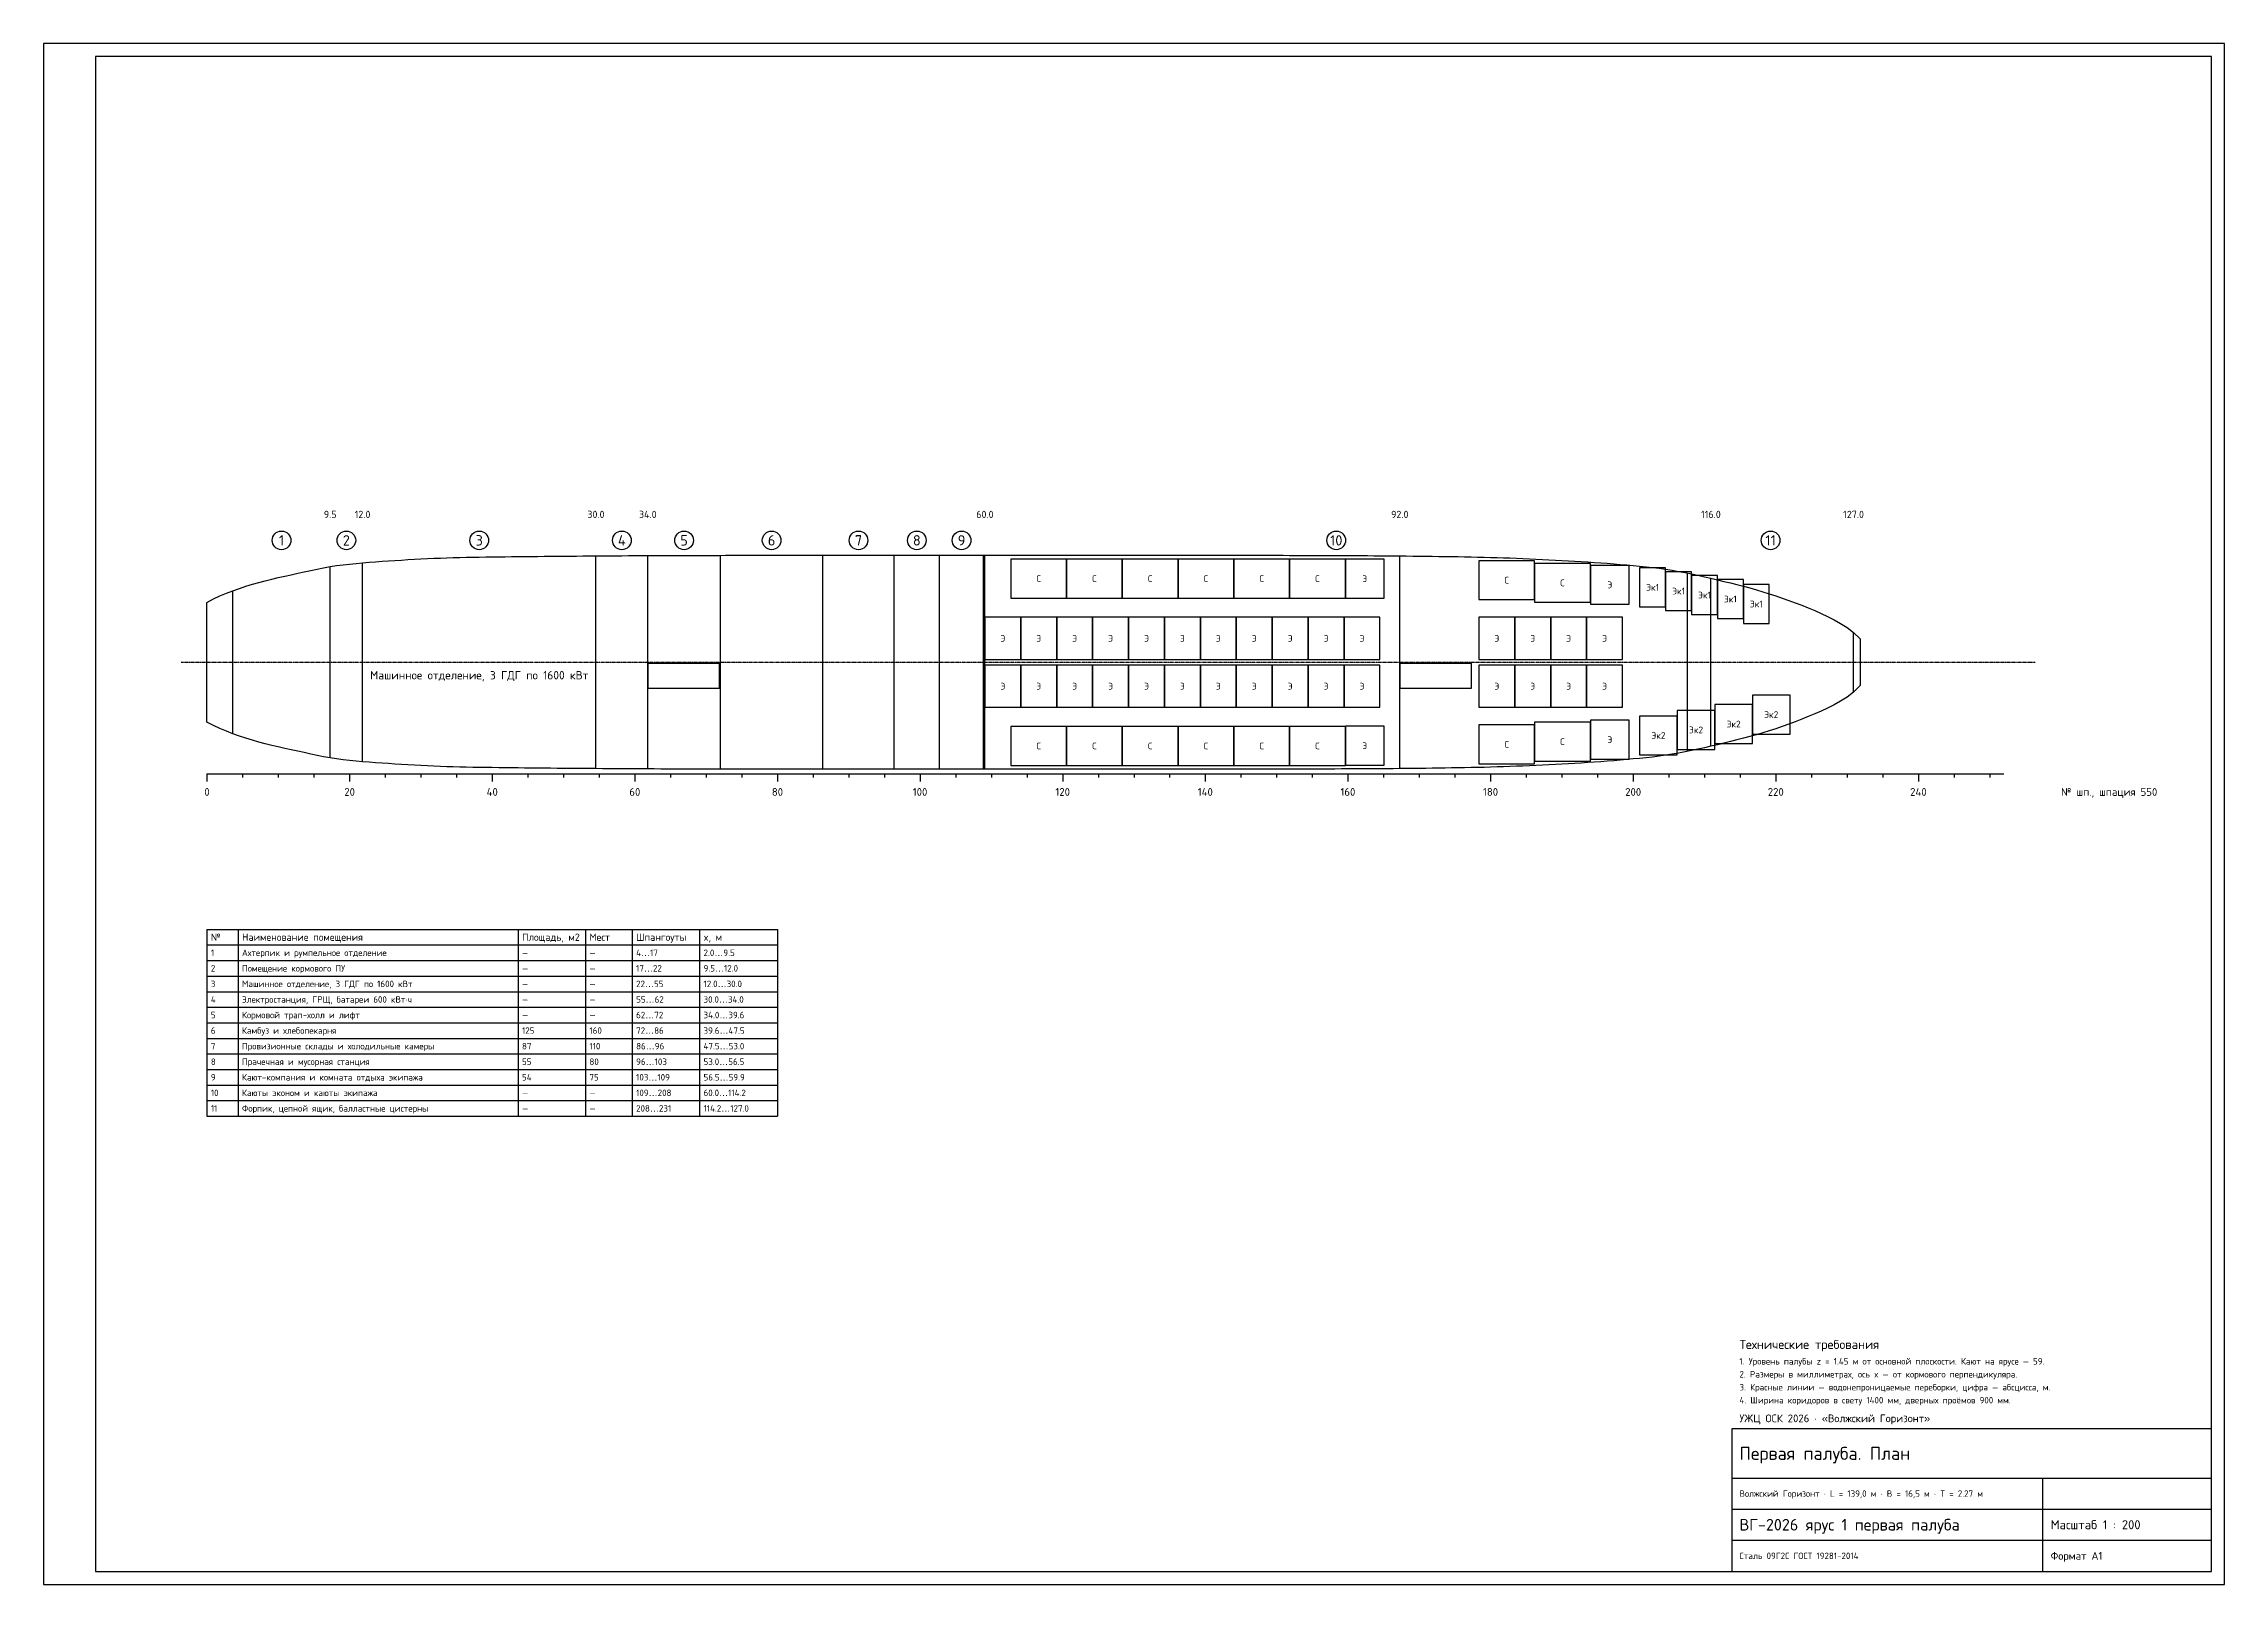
# Model space of a CAD drawing. Header units: millimetres. Extents: x -12600 to 155600, y -71100 to 47700.
import ezdxf
from ezdxf.enums import TextEntityAlignment as Align

# ---------------------------------------------------------------- set-up
doc = ezdxf.new("R2010")
doc.units = ezdxf.units.MM
doc.linetypes.add('CENTER', pattern=[5.08, 3.175, -0.635, 0.635, -0.635])
for name, color, linetype in [('00_РАМКА', 7, 'CONTINUOUS'), ('01_ОБШИВКА', 7, 'CONTINUOUS'), ('03_ПЕРЕБОРКИ', 1, 'CONTINUOUS'), ('06_ПОМЕЩЕНИЯ', 8, 'CONTINUOUS'), ('07_ОСИ', 2, 'CENTER'), ('08_ТЕКСТ', 7, 'CONTINUOUS'), ('09_РАЗМЕРЫ', 6, 'CONTINUOUS'), ('11_КАЮТЫ', 30, 'CONTINUOUS'), ('12_ТРАПЫ_ЛИФТЫ', 6, 'CONTINUOUS')]:
    doc.layers.add(name, color=color, linetype=linetype)
doc.styles.add('ГОСТ', font='ISOCPEUR.TTF')

msp = doc.modelspace()

# ---------------------------------------------------------------- linework, layer by layer
at = {"layer": '00_РАМКА'}
for p, q in [((0, -20600), (44000, -20600)), ((0, -20600), (0, -35000)), ((0, -21800), (44000, -21800)), ((2400, -20600), (2400, -35000)), ((24000, -20600), (24000, -35000)), ((29200, -20600), (29200, -35000)), ((32800, -20600), (32800, -35000)), ((38000, -20600), (38000, -35000)), ((44000, -20600), (44000, -35000)), ((0, -23000), (44000, -23000)), ((0, -24200), (44000, -24200)), ((0, -25400), (44000, -25400)), ((0, -26600), (44000, -26600)), ((0, -27800), (44000, -27800)), ((0, -29000), (44000, -29000)), ((0, -30200), (44000, -30200)), ((0, -31400), (44000, -31400)), ((0, -32600), (44000, -32600)), ((0, -33800), (44000, -33800)), ((0, -35000), (44000, -35000)), ((117600, -62900), (154600, -62900)), ((141600, -70100), (141600, -62900)), ((117600, -65300), (154600, -65300)), ((117600, -67700), (154600, -67700))]:
    msp.add_line(p, q, dxfattribs=at)
for points in [[(-12600, -71100), (155600, -71100), (155600, 47700), (-12600, 47700)], [(-8600, -70100), (154600, -70100), (154600, 46700), (-8600, 46700)], [(117600, -70100), (154600, -70100), (154600, -59100), (117600, -59100)]]:
    msp.add_lwpolyline(points, close=True, dxfattribs=at)
at = {"layer": '01_ОБШИВКА'}
msp.add_lwpolyline([(0, 4620), (500, 4879), (1000, 5112), (1500, 5324), (2000, 5518), (2500, 5698), (3000, 5864), (3500, 6017), (4000, 6158), (4500, 6290), (5000, 6414), (5500, 6532), (6000, 6644), (6500, 6753), (7000, 6860), (7500, 6968), (8000, 7077), (8500, 7183), (9000, 7283), (9500, 7375), (10000, 7454), (10500, 7518), (11000, 7573), (11500, 7622), (12000, 7668), (12500, 7710), (13000, 7749), (13500, 7785), (14000, 7818), (14500, 7850), (15000, 7881), (15500, 7911), (16000, 7940), (16500, 7966), (17000, 7991), (17500, 8014), (18000, 8035), (18500, 8053), (19000, 8069), (19500, 8083), (20000, 8095), (20500, 8104), (21000, 8112), (21500, 8118), (22000, 8124), (22500, 8130), (23000, 8136), (23500, 8142), (24000, 8148), (24500, 8154), (25000, 8159), (25500, 8164), (26000, 8169), (26500, 8174), (27000, 8179), (27500, 8183), (28000, 8187), (28500, 8191), (29000, 8195), (29500, 8199), (30000, 8203), (30500, 8207), (31000, 8210), (31500, 8213), (32000, 8217), (32500, 8220), (33000, 8222), (33500, 8225), (34000, 8227), (34500, 8229), (35000, 8231), (35500, 8233), (36000, 8235), (36500, 8236), (37000, 8238), (37500, 8239), (38000, 8241), (38500, 8242), (39000, 8243), (39500, 8244), (40000, 8245), (40500, 8246), (41000, 8246), (41500, 8247), (42000, 8247), (42500, 8248), (43000, 8248), (43500, 8248), (44000, 8249), (44500, 8249), (45000, 8249), (45500, 8249), (46000, 8250), (46500, 8250), (47000, 8250), (47500, 8250), (48000, 8250), (48500, 8250), (49000, 8250), (49500, 8250), (50000, 8250), (50500, 8250), (51000, 8250), (51500, 8250), (52000, 8250), (52500, 8250), (53000, 8250), (53500, 8250), (54000, 8250), (54500, 8250), (55000, 8250), (55500, 8250), (56000, 8250), (56500, 8250), (57000, 8250), (57500, 8250), (58000, 8250), (58500, 8250), (59000, 8250), (59500, 8250), (60000, 8250), (60500, 8250), (61000, 8250), (61500, 8250), (62000, 8250), (62500, 8250), (63000, 8250), (63500, 8250), (64000, 8250), (64500, 8250), (65000, 8250), (65500, 8250), (66000, 8250), (66500, 8250), (67000, 8250), (67500, 8250), (68000, 8250), (68500, 8250), (69000, 8250), (69500, 8250), (70000, 8250), (70500, 8250), (71000, 8250), (71500, 8250), (72000, 8250), (72500, 8250), (73000, 8250), (73500, 8250), (74000, 8250), (74500, 8250), (75000, 8250), (75500, 8250), (76000, 8250), (76500, 8250), (77000, 8250), (77500, 8250), (78000, 8250), (78500, 8249), (79000, 8249), (79500, 8249), (80000, 8248), (80500, 8248), (81000, 8247), (81500, 8247), (82000, 8246), (82500, 8245), (83000, 8245), (83500, 8244), (84000, 8243), (84500, 8242), (85000, 8241), (85500, 8239), (86000, 8237), (86500, 8235), (87000, 8233), (87500, 8230), (88000, 8227), (88500, 8225), (89000, 8222), (89500, 8219), (90000, 8216), (90500, 8213), (91000, 8209), (91500, 8205), (92000, 8201), (92500, 8196), (93000, 8191), (93500, 8185), (94000, 8179), (94500, 8173), (95000, 8167), (95500, 8160), (96000, 8152), (96500, 8144), (97000, 8135), (97500, 8126), (98000, 8115), (98500, 8103), (99000, 8089), (99500, 8074), (100000, 8057), (100500, 8040), (101000, 8020), (101500, 8000), (102000, 7978), (102500, 7956), (103000, 7932), (103500, 7908), (104000, 7882), (104500, 7856), (105000, 7829), (105500, 7800), (106000, 7769), (106500, 7736), (107000, 7702), (107500, 7667), (108000, 7629), (108500, 7590), (109000, 7548), (109500, 7505), (110000, 7459), (110500, 7411), (111000, 7361), (111500, 7306), (112000, 7243), (112500, 7172), (113000, 7092), (113500, 7005), (114000, 6911), (114500, 6810), (115000, 6705), (115500, 6594), (116000, 6479), (116500, 6361), (117000, 6239), (117500, 6116), (118000, 5991), (118500, 5865), (119000, 5731), (119500, 5590), (120000, 5441), (120500, 5285), (121000, 5122), (121500, 4952), (122000, 4774), (122500, 4588), (123000, 4394), (123500, 4192), (124000, 3981), (124500, 3760), (125000, 3528), (125500, 3279), (126000, 3000), (126500, 2683), (127000, 2307), (127500, 1799), (127500, -1799), (127000, -2307), (126500, -2683), (126000, -3000), (125500, -3279), (125000, -3528), (124500, -3760), (124000, -3981), (123500, -4192), (123000, -4394), (122500, -4588), (122000, -4774), (121500, -4952), (121000, -5122), (120500, -5285), (120000, -5441), (119500, -5590), (119000, -5731), (118500, -5865), (118000, -5991), (117500, -6116), (117000, -6239), (116500, -6361), (116000, -6479), (115500, -6594), (115000, -6705), (114500, -6810), (114000, -6911), (113500, -7005), (113000, -7092), (112500, -7172), (112000, -7243), (111500, -7306), (111000, -7361), (110500, -7411), (110000, -7459), (109500, -7505), (109000, -7548), (108500, -7590), (108000, -7629), (107500, -7667), (107000, -7702), (106500, -7736), (106000, -7769), (105500, -7800), (105000, -7829), (104500, -7856), (104000, -7882), (103500, -7908), (103000, -7932), (102500, -7956), (102000, -7978), (101500, -8000), (101000, -8020), (100500, -8040), (100000, -8057), (99500, -8074), (99000, -8089), (98500, -8103), (98000, -8115), (97500, -8126), (97000, -8135), (96500, -8144), (96000, -8152), (95500, -8160), (95000, -8167), (94500, -8173), (94000, -8179), (93500, -8185), (93000, -8191), (92500, -8196), (92000, -8201), (91500, -8205), (91000, -8209), (90500, -8213), (90000, -8216), (89500, -8219), (89000, -8222), (88500, -8225), (88000, -8227), (87500, -8230), (87000, -8233), (86500, -8235), (86000, -8237), (85500, -8239), (85000, -8241), (84500, -8242), (84000, -8243), (83500, -8244), (83000, -8245), (82500, -8245), (82000, -8246), (81500, -8247), (81000, -8247), (80500, -8248), (80000, -8248), (79500, -8249), (79000, -8249), (78500, -8249), (78000, -8250), (77500, -8250), (77000, -8250), (76500, -8250), (76000, -8250), (75500, -8250), (75000, -8250), (74500, -8250), (74000, -8250), (73500, -8250), (73000, -8250), (72500, -8250), (72000, -8250), (71500, -8250), (71000, -8250), (70500, -8250), (70000, -8250), (69500, -8250), (69000, -8250), (68500, -8250), (68000, -8250), (67500, -8250), (67000, -8250), (66500, -8250), (66000, -8250), (65500, -8250), (65000, -8250), (64500, -8250), (64000, -8250), (63500, -8250), (63000, -8250), (62500, -8250), (62000, -8250), (61500, -8250), (61000, -8250), (60500, -8250), (60000, -8250), (59500, -8250), (59000, -8250), (58500, -8250), (58000, -8250), (57500, -8250), (57000, -8250), (56500, -8250), (56000, -8250), (55500, -8250), (55000, -8250), (54500, -8250), (54000, -8250), (53500, -8250), (53000, -8250), (52500, -8250), (52000, -8250), (51500, -8250), (51000, -8250), (50500, -8250), (50000, -8250), (49500, -8250), (49000, -8250), (48500, -8250), (48000, -8250), (47500, -8250), (47000, -8250), (46500, -8250), (46000, -8250), (45500, -8249), (45000, -8249), (44500, -8249), (44000, -8249), (43500, -8248), (43000, -8248), (42500, -8248), (42000, -8247), (41500, -8247), (41000, -8246), (40500, -8246), (40000, -8245), (39500, -8244), (39000, -8243), (38500, -8242), (38000, -8241), (37500, -8239), (37000, -8238), (36500, -8236), (36000, -8235), (35500, -8233), (35000, -8231), (34500, -8229), (34000, -8227), (33500, -8225), (33000, -8222), (32500, -8220), (32000, -8217), (31500, -8213), (31000, -8210), (30500, -8207), (30000, -8203), (29500, -8199), (29000, -8195), (28500, -8191), (28000, -8187), (27500, -8183), (27000, -8179), (26500, -8174), (26000, -8169), (25500, -8164), (25000, -8159), (24500, -8154), (24000, -8148), (23500, -8142), (23000, -8136), (22500, -8130), (22000, -8124), (21500, -8118), (21000, -8112), (20500, -8104), (20000, -8095), (19500, -8083), (19000, -8069), (18500, -8053), (18000, -8035), (17500, -8014), (17000, -7991), (16500, -7966), (16000, -7940), (15500, -7911), (15000, -7881), (14500, -7850), (14000, -7818), (13500, -7785), (13000, -7749), (12500, -7710), (12000, -7668), (11500, -7622), (11000, -7573), (10500, -7518), (10000, -7454), (9500, -7375), (9000, -7283), (8500, -7183), (8000, -7077), (7500, -6968), (7000, -6860), (6500, -6753), (6000, -6644), (5500, -6532), (5000, -6414), (4500, -6290), (4000, -6158), (3500, -6017), (3000, -5864), (2500, -5698), (2000, -5518), (1500, -5324), (1000, -5112), (500, -4879), (0, -4620)], close=True, dxfattribs=at)
at = {"layer": '03_ПЕРЕБОРКИ'}
for p, q in [((9500, -7375), (9500, 7375)), ((12000, -7668), (12000, 7668)), ((30000, -8203), (30000, 8203)), ((34000, -8227), (34000, 8227)), ((60000, -8250), (60000, 8250)), ((92000, -8201), (92000, 8201)), ((116000, -6479), (116000, 6479)), ((127000, -2307), (127000, 2307))]:
    msp.add_line(p, q, dxfattribs=at)
at = {"layer": '06_ПОМЕЩЕНИЯ'}
for p, q in [((9500, -7375), (9500, 7375)), ((9500, -7375), (9500, 7375)), ((12000, -7668), (12000, 7668)), ((12000, -7668), (12000, 7668)), ((30000, -8203), (30000, 8203)), ((30000, -8203), (30000, 8203)), ((34000, -8227), (34000, 8227)), ((34000, -8227), (34000, 8227)), ((39600, -8244), (39600, 8244)), ((39600, -8244), (39600, 8244)), ((47500, -8250), (47500, 8250)), ((47500, -8250), (47500, 8250)), ((53000, -8250), (53000, 8250)), ((53000, -8250), (53000, 8250)), ((56500, -8250), (56500, 8250)), ((56500, -8250), (56500, 8250)), ((59900, -8250), (59900, 8250)), ((60000, -8250), (60000, 8250)), ((114200, -6871), (114200, 6871)), ((114200, -6871), (114200, 6871)), ((2000, -5518), (2000, 5518)), ((127000, -2307), (127000, 2307))]:
    msp.add_line(p, q, dxfattribs=at)
for centre in [(5750, 9400), (10750, 9400), (21000, 9400), (32000, 9400), (36800, 9400), (43550, 9400), (50250, 9400), (54750, 9400), (58200, 9400), (87100, 9400), (120600, 9400)]:
    msp.add_circle(centre, 720, dxfattribs=at)
at = {"layer": '07_ОСИ'}
msp.add_line((-2000, 0), (141000, 0), dxfattribs=at)
at = {"layer": '09_РАЗМЕРЫ'}
for p, q in [((0, -8600), (0, -9200)), ((0, -8600), (138600, -8600)), ((2750, -8600), (2750, -8880)), ((5500, -8600), (5500, -8880)), ((8250, -8600), (8250, -8880)), ((11000, -8600), (11000, -9200)), ((13750, -8600), (13750, -8880)), ((16500, -8600), (16500, -8880)), ((19250, -8600), (19250, -8880)), ((22000, -8600), (22000, -9200)), ((24750, -8600), (24750, -8880)), ((27500, -8600), (27500, -8880)), ((30250, -8600), (30250, -8880)), ((33000, -8600), (33000, -9200)), ((35750, -8600), (35750, -8880)), ((38500, -8600), (38500, -8880)), ((41250, -8600), (41250, -8880)), ((44000, -8600), (44000, -9200)), ((46750, -8600), (46750, -8880)), ((49500, -8600), (49500, -8880)), ((52250, -8600), (52250, -8880)), ((55000, -8600), (55000, -9200)), ((57750, -8600), (57750, -8880)), ((60500, -8600), (60500, -8880)), ((63250, -8600), (63250, -8880)), ((66000, -8600), (66000, -9200)), ((68750, -8600), (68750, -8880)), ((71500, -8600), (71500, -8880)), ((74250, -8600), (74250, -8880)), ((77000, -8600), (77000, -9200)), ((79750, -8600), (79750, -8880)), ((82500, -8600), (82500, -8880)), ((85250, -8600), (85250, -8880)), ((88000, -8600), (88000, -9200)), ((90750, -8600), (90750, -8880)), ((93500, -8600), (93500, -8880)), ((96250, -8600), (96250, -8880)), ((99000, -8600), (99000, -9200)), ((101750, -8600), (101750, -8880)), ((104500, -8600), (104500, -8880)), ((107250, -8600), (107250, -8880)), ((110000, -8600), (110000, -9200)), ((112750, -8600), (112750, -8880)), ((115500, -8600), (115500, -8880)), ((118250, -8600), (118250, -8880)), ((121000, -8600), (121000, -9200)), ((123750, -8600), (123750, -8880)), ((126500, -8600), (126500, -8880)), ((129250, -8600), (129250, -8880)), ((132000, -8600), (132000, -9200)), ((134750, -8600), (134750, -8880)), ((137500, -8600), (137500, -8880))]:
    msp.add_line(p, q, dxfattribs=at)
at = {"layer": '11_КАЮТЫ'}
for points in [[(62000, 4950), (66300, 4950), (66300, 7950), (62000, 7950)], [(66300, 4950), (70600, 4950), (70600, 7950), (66300, 7950)], [(70600, 4950), (74900, 4950), (74900, 7950), (70600, 7950)], [(74900, 4950), (79200, 4950), (79200, 7950), (74900, 7950)], [(79200, 4950), (83500, 4950), (83500, 7950), (79200, 7950)], [(83500, 4950), (87800, 4950), (87800, 7950), (83500, 7950)], [(87800, 4938), (90800, 4938), (90800, 7938), (87800, 7938)], [(98100, 4829), (102400, 4829), (102400, 7829), (98100, 7829)], [(102400, 4622), (106700, 4622), (106700, 7622), (102400, 7622)], [(106700, 4471), (109700, 4471), (109700, 7471), (106700, 7471)], [(110500, 4280), (112500, 4280), (112500, 7280), (110500, 7280)], [(112500, 3985), (114500, 3985), (114500, 6985), (112500, 6985)], [(114500, 3683), (116500, 3683), (116500, 6683), (114500, 6683)], [(116500, 3375), (118500, 3375), (118500, 6375), (116500, 6375)], [(118500, 2996), (120500, 2996), (120500, 5996), (118500, 5996)], [(60000, 220), (62770, 220), (62770, 3470), (60000, 3470)], [(62770, 220), (65540, 220), (65540, 3470), (62770, 3470)], [(65540, 220), (68310, 220), (68310, 3470), (65540, 3470)], [(68310, 220), (71080, 220), (71080, 3470), (68310, 3470)], [(71080, 220), (73850, 220), (73850, 3470), (71080, 3470)], [(73850, 220), (76620, 220), (76620, 3470), (73850, 3470)], [(76620, 220), (79390, 220), (79390, 3470), (76620, 3470)], [(79390, 220), (82160, 220), (82160, 3470), (79390, 3470)], [(82160, 220), (84930, 220), (84930, 3470), (82160, 3470)], [(84930, 220), (87700, 220), (87700, 3470), (84930, 3470)], [(87700, 220), (90470, 220), (90470, 3470), (87700, 3470)], [(98100, 220), (100870, 220), (100870, 3470), (98100, 3470)], [(100870, 220), (103640, 220), (103640, 3470), (100870, 3470)], [(103640, 220), (106410, 220), (106410, 3470), (103640, 3470)], [(106410, 220), (109180, 220), (109180, 3470), (106410, 3470)], [(60000, -3470), (62770, -3470), (62770, -220), (60000, -220)], [(62770, -3470), (65540, -3470), (65540, -220), (62770, -220)], [(65540, -3470), (68310, -3470), (68310, -220), (65540, -220)], [(68310, -3470), (71080, -3470), (71080, -220), (68310, -220)], [(71080, -3470), (73850, -3470), (73850, -220), (71080, -220)], [(73850, -3470), (76620, -3470), (76620, -220), (73850, -220)], [(76620, -3470), (79390, -3470), (79390, -220), (76620, -220)], [(79390, -3470), (82160, -3470), (82160, -220), (79390, -220)], [(82160, -3470), (84930, -3470), (84930, -220), (82160, -220)], [(84930, -3470), (87700, -3470), (87700, -220), (84930, -220)], [(87700, -3470), (90470, -3470), (90470, -220), (87700, -220)], [(98100, -3470), (100870, -3470), (100870, -220), (98100, -220)], [(100870, -3470), (103640, -3470), (103640, -220), (100870, -220)], [(103640, -3470), (106410, -3470), (106410, -220), (103640, -220)], [(106410, -3470), (109180, -3470), (109180, -220), (106410, -220)], [(116300, -6265), (119200, -6265), (119200, -3265), (116300, -3265)], [(119200, -5534), (122100, -5534), (122100, -2534), (119200, -2534)], [(62000, -7950), (66300, -7950), (66300, -4950), (62000, -4950)], [(66300, -7950), (70600, -7950), (70600, -4950), (66300, -4950)], [(70600, -7950), (74900, -7950), (74900, -4950), (70600, -4950)], [(74900, -7950), (79200, -7950), (79200, -4950), (74900, -4950)], [(79200, -7950), (83500, -7950), (83500, -4950), (79200, -4950)], [(83500, -7950), (87800, -7950), (87800, -4950), (83500, -4950)], [(87800, -7938), (90800, -7938), (90800, -4938), (87800, -4938)], [(98100, -7829), (102400, -7829), (102400, -4829), (98100, -4829)], [(102400, -7622), (106700, -7622), (106700, -4622), (102400, -4622)], [(106700, -7471), (109700, -7471), (109700, -4471), (106700, -4471)], [(110500, -7148), (113400, -7148), (113400, -4148), (110500, -4148)], [(113400, -6714), (116300, -6714), (116300, -3714), (113400, -3714)]]:
    msp.add_lwpolyline(points, close=True, dxfattribs=at)
at = {"layer": '12_ТРАПЫ_ЛИФТЫ'}
for points in [[(34000, -2000), (39520, -2000), (39520, -100), (34000, -100)], [(92000, -2000), (97520, -2000), (97520, -100), (92000, -100)]]:
    msp.add_lwpolyline(points, close=True, dxfattribs=at)

# ---------------------------------------------------------------- texts
at = {"layer": '03_ПЕРЕБОРКИ', "style": 'ГОСТ'}
for s, p in [('9.5', (9500, 11400)), ('12.0', (12000, 11400)), ('30.0', (30000, 11400)), ('34.0', (34000, 11400)), ('60.0', (60000, 11400)), ('92.0', (92000, 11400)), ('116.0', (116000, 11400)), ('127.0', (127000, 11400))]:
    msp.add_text(s, height=560, dxfattribs=at).set_placement(p, align=Align.MIDDLE_CENTER)
at = {"layer": '06_ПОМЕЩЕНИЯ', "style": 'ГОСТ'}
for s, height, p in [('1', 800, (5750, 9400)), ('2', 800, (10750, 9400)), ('3', 800, (21000, 9400)), ('4', 800, (32000, 9400)), ('5', 800, (36800, 9400)), ('6', 800, (43550, 9400)), ('7', 800, (50250, 9400)), ('8', 800, (54750, 9400)), ('9', 800, (58200, 9400)), ('10', 800, (87100, 9400)), ('11', 800, (120600, 9400)), ('Машинное отделение, 3 ГДГ по 1600 кВт', 640, (21000, -1000))]:
    msp.add_text(s, height=height, dxfattribs=at).set_placement(p, align=Align.MIDDLE_CENTER)
at = {"layer": '08_ТЕКСТ', "style": 'ГОСТ'}
for s, height, p in [('№', 560, (300, -21200)), ('Наименование помещения', 560, (2700, -21200)), ('Площадь, м2', 560, (24300, -21200)), ('Мест', 560, (29500, -21200)), ('Шпангоуты', 560, (33100, -21200)), ('x, м', 560, (38300, -21200)), ('1', 500, (300, -22400)), ('2', 500, (300, -23600)), ('Ахтерпик и румпельное отделение', 500, (2700, -22400)), ('Помещение кормового ПУ', 500, (2700, -23600)), ('—', 500, (24300, -22400)), ('—', 500, (29500, -22400)), ('17…22', 500, (33100, -23600)), ('4…17', 500, (33100, -22400)), ('2.0…9.5', 500, (38300, -22400)), ('9.5…12.0', 500, (38300, -23600)), ('3', 500, (300, -24800)), ('Машинное отделение, 3 ГДГ по 1600 кВт', 500, (2700, -24800)), ('—', 500, (24300, -23600)), ('—', 500, (24300, -24800)), ('—', 500, (29500, -23600)), ('—', 500, (29500, -24800)), ('22…55', 500, (33100, -24800)), ('12.0…30.0', 500, (38300, -24800)), ('4', 500, (300, -26000)), ('Электростанция, ГРЩ, батареи 600 кВт·ч', 500, (2700, -26000)), ('—', 500, (24300, -26000)), ('—', 500, (29500, -26000)), ('55…62', 500, (33100, -26000)), ('30.0…34.0', 500, (38300, -26000)), ('5', 500, (300, -27200)), ('6', 500, (300, -28400)), ('Кормовой трап-холл и лифт', 500, (2700, -27200)), ('Камбуз и хлебопекарня', 500, (2700, -28400)), ('125', 500, (24300, -28400)), ('—', 500, (24300, -27200)), ('160', 500, (29500, -28400)), ('—', 500, (29500, -27200)), ('72…86', 500, (33100, -28400)), ('62…72', 500, (33100, -27200)), ('34.0…39.6', 500, (38300, -27200)), ('39.6…47.5', 500, (38300, -28400)), ('7', 500, (300, -29600)), ('Провизионные склады и холодильные камеры', 500, (2700, -29600)), ('87', 500, (24300, -29600)), ('110', 500, (29500, -29600)), ('86…96', 500, (33100, -29600)), ('47.5…53.0', 500, (38300, -29600)), ('9', 500, (300, -32000)), ('8', 500, (300, -30800)), ('Прачечная и мусорная станция', 500, (2700, -30800)), ('Кают-компания и комната отдыха экипажа', 500, (2700, -32000)), ('55', 500, (24300, -30800)), ('54', 500, (24300, -32000)), ('75', 500, (29500, -32000)), ('80', 500, (29500, -30800)), ('103…109', 500, (33100, -32000)), ('96…103', 500, (33100, -30800)), ('53.0…56.5', 500, (38300, -30800)), ('56.5…59.9', 500, (38300, -32000)), ('10', 500, (300, -33200)), ('Каюты эконом и каюты экипажа', 500, (2700, -33200)), ('—', 500, (24300, -33200)), ('—', 500, (29500, -33200)), ('109…208', 500, (33100, -33200)), ('60.0…114.2', 500, (38300, -33200)), ('11', 500, (300, -34400)), ('Форпик, цепной ящик, балластные цистерны', 500, (2700, -34400)), ('—', 500, (24300, -34400)), ('—', 500, (29500, -34400)), ('208…231', 500, (33100, -34400)), ('114.2…127.0', 500, (38300, -34400)), ('1. Уровень палубы z = 1.45 м от основной плоскости. Кают на ярусе — 59.', 500, (118200, -53900)), ('Технические требования', 700, (118200, -52600)), ('2. Размеры в миллиметрах, ось x — от кормового перпендикуляра.', 500, (118200, -54900)), ('3. Красные линии — водонепроницаемые переборки, цифра — абсцисса, м.', 500, (118200, -55900)), ('4. Ширина коридоров в свету 1400 мм, дверных проёмов 900 мм.', 500, (118200, -56900)), ('УЖЦ ОСК 2026 · «Волжский Горизонт»', 600, (118200, -58300)), ('Первая палуба. План', 1000, (118200, -61000)), ('Волжский Горизонт · L = 139,0 м · B = 16,5 м · T = 2.27 м', 500, (118200, -64100)), ('ВГ-2026 ярус 1 первая палуба', 900, (118200, -66500)), ('Масштаб 1 : 200', 700, (142200, -66500)), ('Сталь 09Г2С ГОСТ 19281-2014', 500, (118200, -68900)), ('Формат A1', 600, (142200, -68900))]:
    msp.add_text(s, height=height, dxfattribs=at).set_placement(p, align=Align.MIDDLE_LEFT)
at = {"layer": '09_РАЗМЕРЫ', "style": 'ГОСТ'}
for s, p in [('0', (0, -10000)), ('20', (11000, -10000)), ('40', (22000, -10000)), ('60', (33000, -10000)), ('80', (44000, -10000)), ('100', (55000, -10000)), ('120', (66000, -10000)), ('140', (77000, -10000)), ('160', (88000, -10000)), ('180', (99000, -10000)), ('200', (110000, -10000)), ('220', (121000, -10000)), ('240', (132000, -10000))]:
    msp.add_text(s, height=600, dxfattribs=at).set_placement(p, align=Align.MIDDLE_CENTER)
msp.add_text('№ шп., шпация 550', height=600, dxfattribs=at).set_placement((143000, -10000), align=Align.MIDDLE_LEFT)
at = {"layer": '11_КАЮТЫ', "style": 'ГОСТ'}
for s, p in [('С', (64150, 6450)), ('С', (68450, 6450)), ('С', (72750, 6450)), ('С', (77050, 6450)), ('С', (81350, 6450)), ('С', (85650, 6450)), ('Э', (89300, 6438)), ('С', (100250, 6329)), ('С', (104550, 6122)), ('Э', (108200, 5971)), ('Эк1', (111500, 5780)), ('Эк1', (113500, 5485)), ('Эк1', (115500, 5183)), ('Эк1', (117500, 4875)), ('Эк1', (119500, 4496)), ('Э', (61385, 1845)), ('Э', (64155, 1845)), ('Э', (66925, 1845)), ('Э', (69695, 1845)), ('Э', (72465, 1845)), ('Э', (75235, 1845)), ('Э', (78005, 1845)), ('Э', (80775, 1845)), ('Э', (83545, 1845)), ('Э', (86315, 1845)), ('Э', (89085, 1845)), ('Э', (99485, 1845)), ('Э', (102255, 1845)), ('Э', (105025, 1845)), ('Э', (107795, 1845)), ('Э', (61385, -1845)), ('Э', (64155, -1845)), ('Э', (66925, -1845)), ('Э', (69695, -1845)), ('Э', (72465, -1845)), ('Э', (75235, -1845)), ('Э', (78005, -1845)), ('Э', (80775, -1845)), ('Э', (83545, -1845)), ('Э', (86315, -1845)), ('Э', (89085, -1845)), ('Э', (99485, -1845)), ('Э', (102255, -1845)), ('Э', (105025, -1845)), ('Э', (107795, -1845)), ('Эк2', (114850, -5214)), ('Эк2', (117750, -4765)), ('Эк2', (120650, -4034)), ('С', (64150, -6450)), ('С', (68450, -6450)), ('С', (72750, -6450)), ('С', (77050, -6450)), ('С', (81350, -6450)), ('С', (85650, -6450)), ('Э', (89300, -6438)), ('С', (100250, -6329)), ('С', (104550, -6122)), ('Э', (108200, -5971)), ('Эк2', (111950, -5648))]:
    msp.add_text(s, height=520, dxfattribs=at).set_placement(p, align=Align.MIDDLE_CENTER)

doc.saveas('drawing.dxf')
